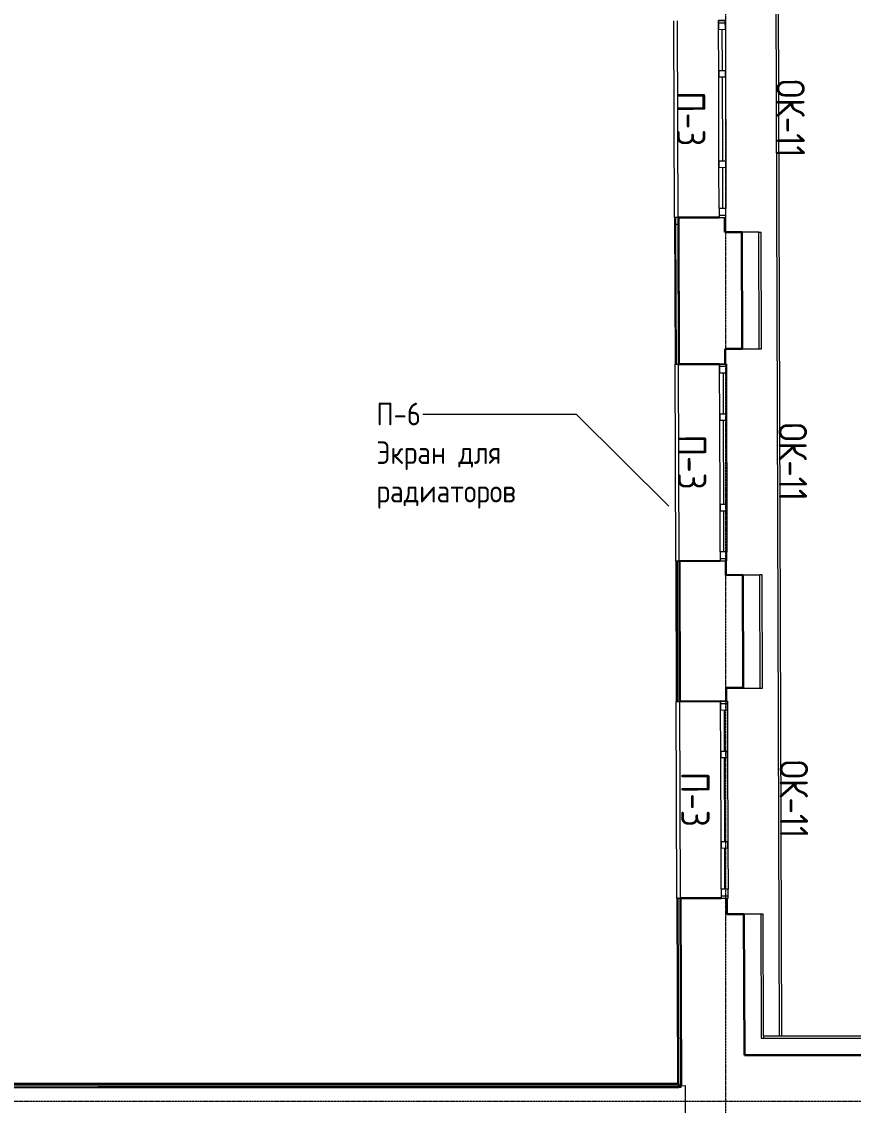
# Model space of a CAD drawing. Header units: millimetres. Extents: x -11345 to 411485, y -9810 to 73012.
# Drawn here: x 56379 to 63729, y 20207 to 29788 of the extents above; entities that cross this region are included whole.
import ezdxf

# ---------------------------------------------------------------- set-up
doc = ezdxf.new("R2010")
doc.units = ezdxf.units.MM
doc.linetypes.add('ADSK_Линия сетки', pattern=[25, 20, -2.5, 0, -2.5])
for name, color, linetype, lineweight in [('_ Окна', 7, 'Continuous', 9), ('Аннотация', 7, 'Continuous', 18), ('Марки окон', 7, 'Continuous', 20), ('Окна', 7, 'Continuous', 9), ('Оси', 253, 'Continuous', 9), ('Стены внутренние', 7, 'Continuous', 18), ('Стены наружные', 7, 'Continuous', 18), ('Стены несущие', 7, 'Continuous', 30), ('Стены отделка', 7, 'Continuous', 30), ('Стены штриховка', 7, 'Continuous', 9)]:
    doc.layers.add(name, color=color, linetype=linetype, lineweight=lineweight)
doc.styles.add('GOST Common_2', font='GOST_Common.ttf', dxfattribs={"width": 0.9, "height": 250})
doc.styles.add('GOST Common_6', font='GOST_Common.ttf', dxfattribs={"width": 0.9, "height": 200})

# ---------------------------------------------------------------- blocks, each defined once
blk = doc.blocks.new('окно трехпол с фрамугой - 1700-2240_h___нов_ ок-11-2595391-План 1-го этажа')
at = {"layer": '_ Окна', "lineweight": 18}
for p, q in [((-870, 80), (-870, 140)), ((-870, 140), (-790, 140)), ((-790, 140), (-790, 80)), ((-430, 80), (-430, 140)), ((-430, 140), (-370, 140)), ((-370, 140), (-370, 80)), ((370, 80), (370, 140)), ((370, 140), (430, 140)), ((430, 140), (430, 80)), ((790, 140), (790, 80)), ((870, 140), (790, 140)), ((870, 80), (870, 140)), ((-790, 80), (-870, 80)), ((-370, 80), (-430, 80)), ((430, 80), (370, 80)), ((790, 80), (870, 80))]:
    blk.add_line(p, q, dxfattribs=at)
at = {"layer": '_ Окна'}
for p, q in [((-850, 80), (-850, 140)), ((-790, 110), (-430, 110)), ((-370, 110), (370, 110)), ((430, 110), (790, 110)), ((850, 80), (850, 140))]:
    blk.add_line(p, q, dxfattribs=at)
at = {"layer": 'Окна'}
for p, q in [((-870, 140), (-870, 80)), ((-790, 140), (-870, 140)), ((-790, 140), (-430, 140)), ((-370, 140), (-430, 140)), ((-370, 140), (370, 140)), ((430, 140), (370, 140)), ((430, 140), (790, 140)), ((870, 140), (790, 140)), ((870, 80), (870, 140)), ((-870, 80), (-790, 80)), ((-430, 80), (-790, 80)), ((-430, 80), (-370, 80)), ((370, 80), (-370, 80)), ((370, 80), (430, 80)), ((790, 80), (430, 80)), ((790, 80), (870, 80))]:
    blk.add_line(p, q, dxfattribs=at)
blk = doc.blocks.new('оси')
at = {"layer": 'Оси', "linetype": 'ADSK_Линия сетки'}
for p, q in [((37050, -6855.047), (37050, 46377.998)), ((-5146.135, 22400), (62505.288, 22400))]:
    blk.add_line(p, q, dxfattribs=at)

msp = doc.modelspace()

# ---------------------------------------------------------------- linework, layer by layer
at = {"layer": 'Аннотация', "lineweight": 9}
for p, q in [((60957.89351, 26314.63888), (59924.94299, 26314.63888)), ((61283.33411, 26314.63888), (60957.89351, 26314.63888)), ((62098.90096, 25502.84815), (61283.33411, 26314.63888))]:
    msp.add_line(p, q, dxfattribs=at)
at = {"layer": 'Стены внутренние'}
for p, q in [((62181.13834, 27995.57975), (62175.20052, 29795.56996)), ((62180.94014, 28055.66136), (62160.94024, 28055.59936)), ((62180.94014, 28055.66136), (62181.13834, 27995.57975)), ((62190.95904, 25018.53264), (62185.21621, 26759.41479)), ((62200.79463, 22036.97218), (62195.05131, 23778.00221)), ((62180.7913, 22037.94965), (62200.7912, 22038.01165)), ((62200.7912, 22038.01165), (62200.79463, 22036.97225))]:
    msp.add_line(p, q, dxfattribs=at)
at = {"layer": 'Стены наружные'}
for p, q in [((63044.43352, 30029.51505), (63074.80957, 20821.31798)), ((63064.43481, 30029.15665), (63094.80968, 20821.31798)), ((62148.9403, 28055.56216), (62143.20041, 29795.55272)), ((62158.95626, 25019.32394), (62153.21636, 26759.3145)), ((62168.79135, 22037.91245), (62163.05146, 23777.90301))]:
    msp.add_line(p, q, dxfattribs=at)
at = {"layer": 'Стены несущие'}
for p, q in [((62542.82776, 28056.7832), (62182.82949, 28055.66721)), ((62182.82949, 28055.66721), (62186.84783, 26759.41876)), ((62593.23052, 27926.93882), (62592.82752, 28056.9382)), ((62743.2298, 27927.40382), (62593.23052, 27926.93882)), ((62746.42665, 26896.15409), (62743.2298, 27927.40382)), ((62596.42737, 26895.6891), (62746.42665, 26896.15409)), ((62596.84586, 26760.68975), (62596.42737, 26895.6891)), ((62186.84783, 26759.41876), (62546.8461, 26760.53475)), ((62552.24004, 25020.54311), (62192.24177, 25019.42712)), ((62192.24177, 25019.42712), (62196.09015, 23778.00543)), ((62602.62729, 24895.69871), (62602.2398, 25020.69811)), ((62752.62657, 24896.1637), (62602.62729, 24895.69871)), ((62755.72166, 23897.74085), (62752.62657, 24896.1637)), ((62605.72238, 23897.27585), (62755.72166, 23897.74085)), ((62606.08818, 23779.27642), (62605.72238, 23897.27585)), ((62196.09015, 23778.00543), (62556.08842, 23779.12142)), ((62561.48235, 22039.12978), (62201.48408, 22038.01379)), ((62201.48408, 22038.01379), (62206.62076, 20381.00888)), ((62611.92231, 21897.28546), (62611.48211, 22039.28478)), ((62761.92159, 21897.75046), (62611.92231, 21897.28546)), ((62765.7855, 20651.31798), (62761.92159, 21897.75046)), ((62765.7855, 20651.31798), (64224.21715, 20651.31798)), ((57050.61785, 20368.45118), (50436.26079, 20352.34158)), ((62186.29865, 20368.45118), (57050.61785, 20368.45118)), ((62206.62076, 20381.00888), (62186.25738, 20380.95928)), ((62186.25738, 20380.95928), (62186.29865, 20368.45118))]:
    msp.add_line(p, q, dxfattribs=at)
at = {"layer": 'Стены отделка', "lineweight": 9}
for p, q in [((62160.94024, 28055.59936), (62148.9403, 28055.56216)), ((62148.9403, 28055.56216), (62153.21636, 26759.3145)), ((62161.13845, 27995.51378), (62160.94024, 28055.59936)), ((62181.13834, 27995.57975), (62161.13845, 27995.51378)), ((62185.21621, 26759.41479), (62181.13834, 27995.57975)), ((62893.2348, 27926.02342), (62743.23552, 27925.55842)), ((62896.43165, 26894.77369), (62893.2348, 27926.02342)), ((62913.23791, 27925.05037), (62893.238, 27924.98837)), ((62916.42636, 26896.50966), (62913.23791, 27925.05037)), ((62746.42665, 26896.15409), (62746.43237, 26894.3087)), ((62746.43237, 26894.3087), (62896.43165, 26894.77369)), ((62896.42646, 26896.44766), (62916.42636, 26896.50966)), ((62153.21636, 26759.3145), (62165.21631, 26759.3517)), ((62165.21631, 26759.35061), (62185.21621, 26759.41479)), ((62170.9562, 25019.36114), (62158.95626, 25019.32394)), ((62158.95626, 25019.32394), (62163.05146, 23777.90301)), ((62190.9561, 25019.42512), (62170.9562, 25019.35915)), ((62170.95914, 25018.47064), (62170.9562, 25019.36114)), ((62195.05131, 23778.00221), (62190.9561, 25019.42512)), ((62902.63157, 24894.7833), (62752.63229, 24894.31831)), ((62922.62629, 24896.51927), (62902.62638, 24896.45727)), ((62905.72666, 23896.36045), (62902.62638, 24896.45727)), ((62925.72625, 23896.52408), (62922.62629, 24896.51927)), ((62755.72166, 23897.74085), (62755.72738, 23895.89545)), ((62755.72738, 23895.89545), (62905.72666, 23896.36045)), ((62905.72635, 23896.46208), (62925.72625, 23896.52408)), ((62163.05146, 23777.90301), (62195.05131, 23778.00221)), ((62180.7913, 22037.94965), (62168.79135, 22037.91245)), ((62168.79135, 22037.91245), (62174.19302, 20400.45118)), ((62180.79473, 22036.908), (62180.7913, 22037.94965)), ((62200.79463, 22036.97218), (62180.79473, 22036.908)), ((62206.29896, 20368.3902), (62200.79463, 22036.97218)), ((62911.92659, 21896.37006), (62761.92731, 21895.90506)), ((62931.92617, 21896.53369), (62911.92627, 21896.47169)), ((62911.92627, 21896.47169), (62915.32123, 20801.31654)), ((62935.25932, 20821.31798), (62931.92617, 21896.53369)), ((62915.32122, 20801.31798), (64224.21715, 20801.31798)), ((62915.32123, 20801.31654), (62935.32113, 20801.37854)), ((62935.25932, 20821.31798), (64224.21715, 20821.31798)), ((50436.26079, 20368.45118), (57050.61785, 20368.45118)), ((62174.19302, 20400.45118), (50468.26079, 20400.45118)), ((62186.19308, 20400.45118), (62186.23267, 20388.45118)), ((62186.29907, 20368.32422), (62206.29896, 20368.3902))]:
    msp.add_line(p, q, dxfattribs=at)
at = {"layer": 'Стены штриховка'}
for p, q in [((62150.94029, 28055.56836), (62155.21636, 26759.3207)), ((62165.21631, 26759.35061), (62161.13845, 27995.51378)), ((62160.95625, 25019.33014), (62165.05145, 23777.90921)), ((62170.95914, 25018.47064), (62175.0514, 23777.94021)), ((62170.79134, 22037.91865), (62176.19963, 20398.45118)), ((62186.19308, 20400.45118), (62180.79473, 22036.908)), ((62935.25932, 20821.31798), (62935.32132, 20801.31798)), ((62176.19963, 20398.45118), (50466.26079, 20398.45118)), ((50466.26079, 20388.45118), (62186.23267, 20388.45118)), ((62206.62076, 20381.00888), (62241.22502, 20381.09316)), ((62241.22502, 20381.09316), (62241.809, 20141.31798))]:
    msp.add_line(p, q, dxfattribs=at)

# ---------------------------------------------------------------- block references
msp.add_blockref('оси', (25553.42928, -2155))
at = {"layer": 'Окна', "rotation": 270.1776150639597}
for p in [(62460.13118, 28926.53102), (62469.54345, 25890.29093), (62478.78577, 22908.8776)]:
    msp.add_blockref('окно трехпол с фрамугой - 1700-2240_h___нов_ ок-11-2595391-План 1-го этажа', p, dxfattribs=at)

# ---------------------------------------------------------------- texts
at = {"layer": 'Аннотация', "lineweight": 9, "insert": (59514.17736, 26418.76214), "char_height": 200, "width": 1440.9, "attachment_point": 1, "line_spacing_factor": 1.022766, "style": 'GOST Common_6'}
msp.add_mtext('\\pxt1.8,3.6,5.4,7.2,9,10.8,12.6,14.4,16.2,18,19.8,21.6,23.4,25.2,27,28.8,30.6,32.4,34.2,36,37.8,39.6,41.4,43.2,45,46.8,48.6,50.4,52.2,54,55.8,57.6;{П-6\\PЭкран для радиаторов}', dxfattribs=at)
at = {"layer": 'Марки окон', "lineweight": 9, "char_height": 250, "attachment_point": 5, "rotation": 270.177615064, "line_spacing_factor": 1.022766, "style": 'GOST Common_2'}
for s, insert, width in [('\\pxqc,t1.8,3.6,5.4,7.2,9,10.8,12.6,14.4,16.2,18,19.8,21.6,23.4,25.2,27,28.8,30.6,32.4,34.2,36,37.8,39.6,41.4,43.2,45,46.8,48.6,50.4,52.2,54,55.8,57.6;{ОК-11}', (63174.67125, 28932.50095), 750.6), ('\\pxqc,t1.8,3.6,5.4,7.2,9,10.8,12.6,14.4,16.2,18,19.8,21.6,23.4,25.2,27,28.8,30.6,32.4,34.2,36,37.8,39.6,41.4,43.2,45,46.8,48.6,50.4,52.2,54,55.8,57.6;{П-3}', (62294.34123, 28929.32194), 505.8), ('\\pxqc,t1.8,3.6,5.4,7.2,9,10.8,12.6,14.4,16.2,18,19.8,21.6,23.4,25.2,27,28.8,30.6,32.4,34.2,36,37.8,39.6,41.4,43.2,45,46.8,48.6,50.4,52.2,54,55.8,57.6;{ОК-11}', (63194.18921, 25896.29218), 750.6), ('\\pxqc,t1.8,3.6,5.4,7.2,9,10.8,12.6,14.4,16.2,18,19.8,21.6,23.4,25.2,27,28.8,30.6,32.4,34.2,36,37.8,39.6,41.4,43.2,45,46.8,48.6,50.4,52.2,54,55.8,57.6;{П-3}', (62303.75351, 25893.08185), 505.8), ('\\pxqc,t1.8,3.6,5.4,7.2,9,10.8,12.6,14.4,16.2,18,19.8,21.6,23.4,25.2,27,28.8,30.6,32.4,34.2,36,37.8,39.6,41.4,43.2,45,46.8,48.6,50.4,52.2,54,55.8,57.6;{ОК-11}', (63203.43152, 22914.87886), 750.6), ('\\pxqc,t1.8,3.6,5.4,7.2,9,10.8,12.6,14.4,16.2,18,19.8,21.6,23.4,25.2,27,28.8,30.6,32.4,34.2,36,37.8,39.6,41.4,43.2,45,46.8,48.6,50.4,52.2,54,55.8,57.6;{П-3}', (62331.83182, 22911.72691), 505.8)]:
    msp.add_mtext(s, dxfattribs=dict(at, insert=insert, width=width))

doc.saveas('drawing.dxf')
